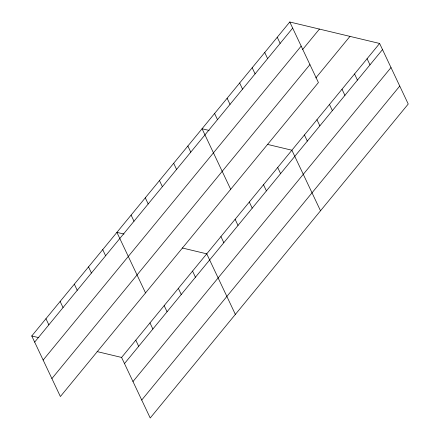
<?xml version="1.0" encoding="UTF-8"?>
<svg xmlns="http://www.w3.org/2000/svg" width="440" height="440" viewBox="0 0 440 440"><rect width="100%" height="100%" fill="white"/><g stroke="black" fill="none" stroke-linecap="round" stroke-linejoin="round"><path stroke-width="0.66" d="M289.784 22L318.411 82.555L60.385 396.534L31.763 335.973L289.784 22L379.616 43.467L408.238 104.027L150.216 418L121.589 357.445L97.103 351.588M34.661 342.106L292.683 28.133M43.148 360.063L301.175 46.09M302.572 49.594L319.429 29.084M51.898 378.57L309.92 64.598M315.832 77.93L349.971 36.383M121.589 357.445L379.616 43.467M124.487 363.572L382.514 49.599M132.979 381.535L391 67.562M141.724 400.037L399.751 86.064M209.143 130.444L202.059 128.75L230.681 189.31M267.399 144.37L291.885 150.222L320.513 210.777M123.998 234.058L116.908 232.364L145.536 292.919M182.248 247.979L206.74 253.831L235.362 314.391M31.763 335.973L38.852 337.667M367.081 58.718L369.98 64.85M354.547 73.97L357.445 80.102M342.018 89.221L344.916 95.354M329.483 104.472L332.382 110.6M316.949 119.719L319.847 125.851M277.25 37.252L280.148 43.384M304.42 134.97L307.318 141.103M264.721 52.503L267.619 58.63M252.186 67.749L255.085 73.882M239.657 83.001L242.55 89.133M277.695 167.492L280.594 173.619M227.123 98.252L230.021 104.385M263.505 184.756L266.404 190.889M214.588 113.504L217.487 119.63M249.31 202.026L252.208 208.159M235.12 219.296L238.018 225.423M187.864 146.02L190.762 152.152M220.93 236.561L223.828 242.693M173.673 163.29L176.572 169.422M159.484 180.554L162.382 186.687M192.544 271.101L195.443 277.233M145.294 197.824L148.192 203.957M178.354 288.37L181.253 294.498M131.098 215.094L133.996 221.227M164.164 305.635L167.062 311.768M149.974 322.905L152.873 329.038M102.718 249.629L105.617 255.761M135.784 340.175L138.677 346.308M88.528 266.899L91.427 273.031M74.338 284.168L77.231 290.301M60.142 301.439L63.041 307.566M45.953 318.703L48.851 324.836"/></g></svg>
